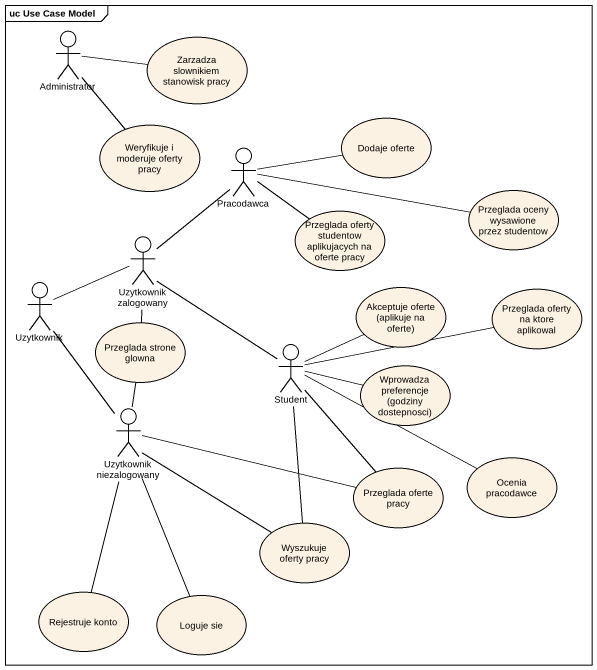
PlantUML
@startuml
mainframe uc Use Case Model
actor Administrator
usecase "Zarzadza slownikiem stanowisk pracy" as Zarzadza_slownikiem
usecase "Weryfikuje i moderuje oferty pracy" as Weryfikuje_i_moderuje
actor Pracodawca
usecase "Dodaje oferte" as Dodaje_oferte
usecase "Przeglada oferty studentow aplikujacych na oferte pracy" as Przeglada_oferty_studentow
usecase "Przeglada oceny wysawione przez studentow" as Przeglada_oceny_wysawione
actor "Uzytkownik zalogowany" as Uzytkownik_zalogowany
actor Uzytkownik
usecase "Akceptuje oferte (aplikuje na oferte)" as Akceptuje_oferte_aplikuje
usecase "Przeglada oferty na ktore aplikowal" as Przeglada_oferty_na_ktore
usecase "Przeglada strone glowna" as Przeglada_strone_glowna
actor Student
usecase "Wprowadza preferencje (godziny dostepnosci)" as Wprowadza_preferencje
actor "Uzytkownik niezalogowany" as Uzytkownik_niezalogowany
usecase "Ocenia pracodawce" as Ocenia_pracodawce
usecase "Przeglada oferte pracy" as Przeglada_oferte_pracy
usecase "Wyszukuje oferty pracy" as Wyszukuje_oferty_pracy
usecase "Rejestruje konto" as Rejestruje_konto
usecase "Loguje sie" as Loguje_sie
Administrator -right- Zarzadza_slownikiem
Administrator -- Weryfikuje_i_moderuje
Pracodawca -right- Dodaje_oferte
Pracodawca -right- Przeglada_oceny_wysawione
Przeglada_oferty_studentow -left- Pracodawca
Uzytkownik_zalogowany -up- Pracodawca
Uzytkownik_zalogowany -- Przeglada_strone_glowna
Uzytkownik_zalogowany -- Student
Uzytkownik -right- Uzytkownik_zalogowany
Uzytkownik -- Uzytkownik_niezalogowany
Student -right- Akceptuje_oferte_aplikuje
Student -right- Przeglada_oferty_na_ktore
Student -right- Wprowadza_preferencje
Student -right- Ocenia_pracodawce
Student -- Przeglada_oferte_pracy
Student -- Wyszukuje_oferty_pracy
Uzytkownik_niezalogowany -up- Przeglada_strone_glowna
Uzytkownik_niezalogowany -right- Przeglada_oferte_pracy
Uzytkownik_niezalogowany -- Wyszukuje_oferty_pracy
Uzytkownik_niezalogowany -- Rejestruje_konto
Uzytkownik_niezalogowany -- Loguje_sie
@enduml
